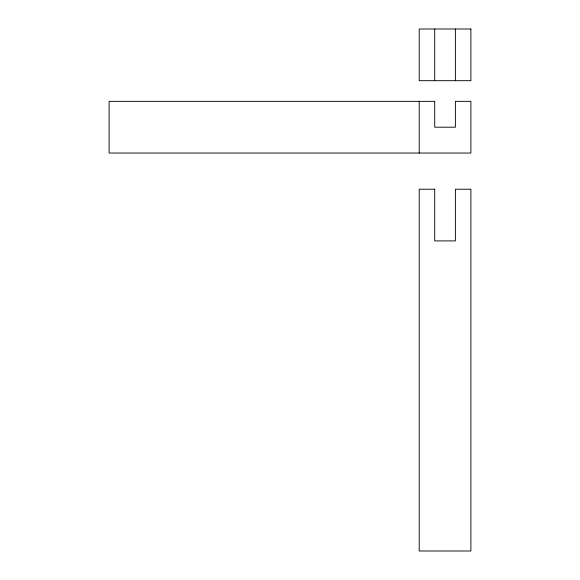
<?xml version="1.0" encoding="UTF-8"?>
<svg xmlns="http://www.w3.org/2000/svg" width="580" height="580" viewBox="0 0 580 580"><rect width="100%" height="100%" fill="white"/><g stroke="black" fill="none" stroke-linecap="round" stroke-linejoin="round"><path stroke-width="0.87" d="M455.387 29L455.387 80.685M434.71 29L434.71 80.685M419.209 101.355L419.209 153.04M470.887 29L419.209 29L419.209 80.685L470.887 80.685L470.887 29M434.71 101.355L109.112 101.355L109.112 153.04L470.887 153.04L470.887 101.355L455.387 101.355L455.387 127.201L434.71 127.201L434.71 101.355M434.71 189.218L419.209 189.218L419.209 551L470.887 551L470.887 189.218L455.387 189.218L455.387 240.903L434.71 240.903L434.71 189.218"/></g></svg>
